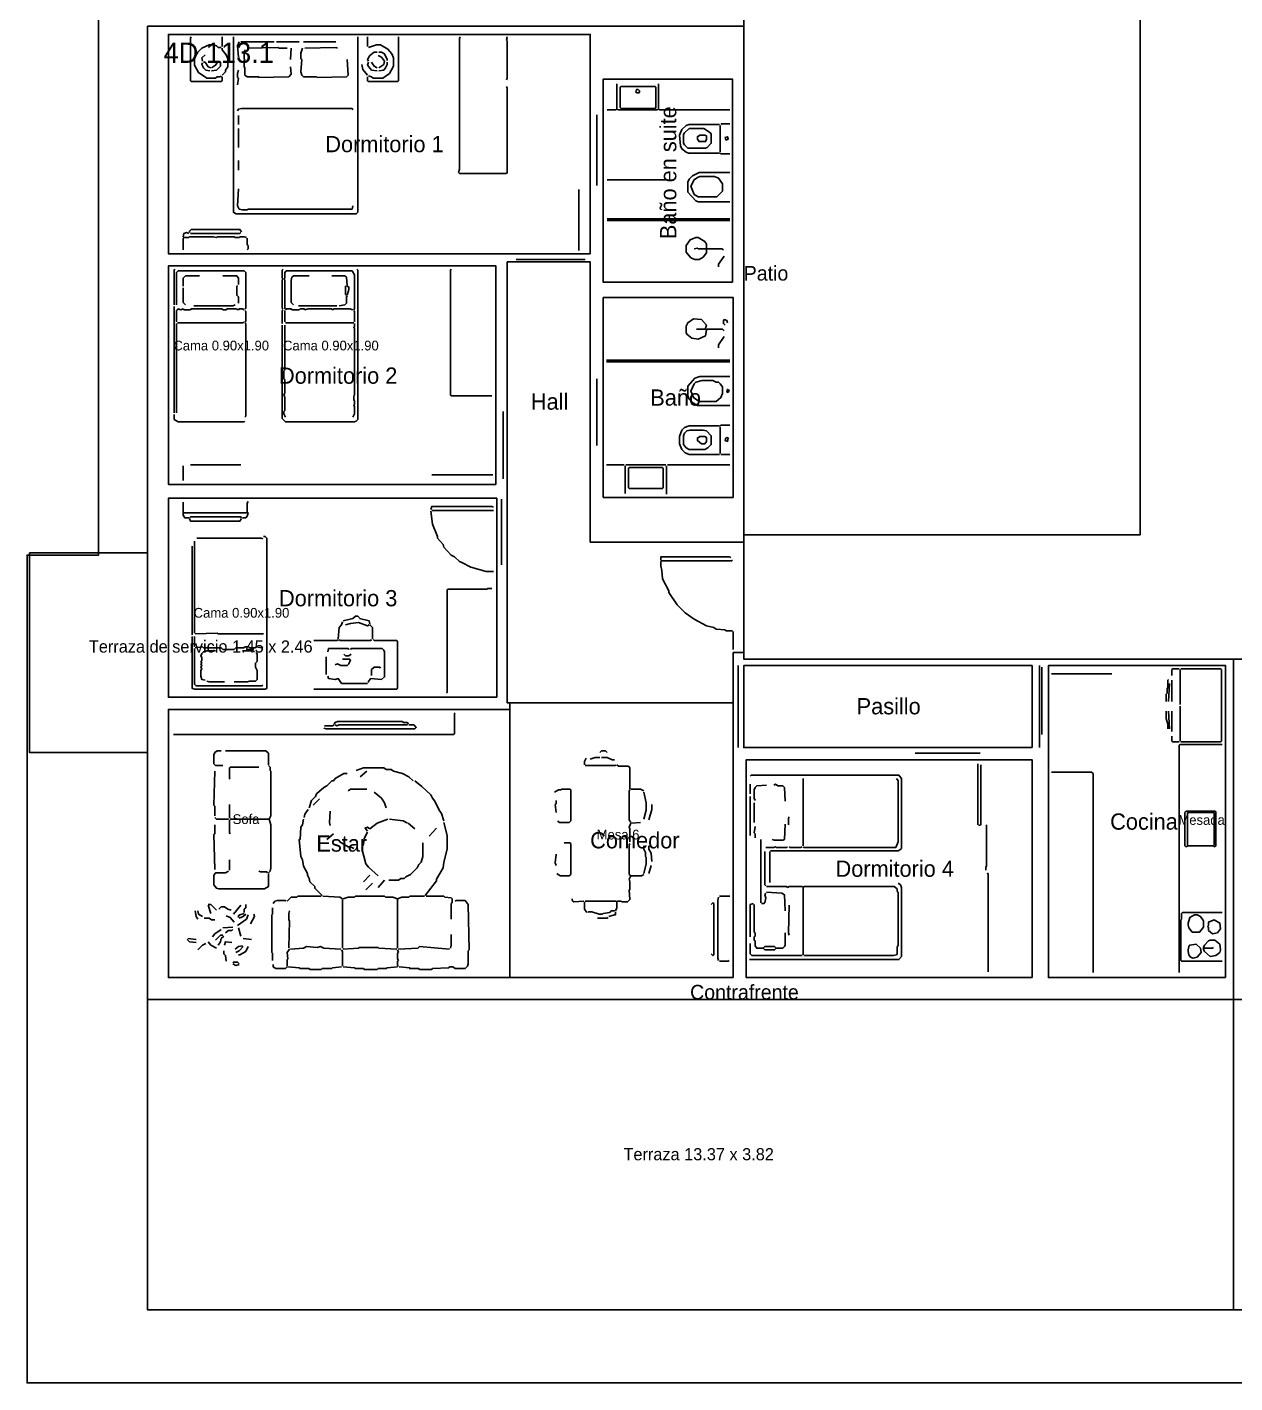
# Model space of a CAD drawing. Header units: metres. Extents: x 0 to 136, y 0 to 33.
# Drawn here: x 0 to 14.87, y 0 to 16.69 of the extents above; entities that cross this region are included whole.
import ezdxf

# ---------------------------------------------------------------- set-up
doc = ezdxf.new("R2010")
doc.units = ezdxf.units.M
for name, color, linetype in [('Trazo_Cotas', 9, 'Continuous'), ('Trazo_Entrada', 1, 'Continuous'), ('Trazo_Equipamiento', 8, 'Continuous'), ('Trazo_Estancias', 3, 'Continuous'), ('Trazo_Fachada', 30, 'Continuous'), ('Trazo_Pasillo', 9, 'Continuous'), ('Trazo_Patios', 3, 'Continuous'), ('Trazo_Puertas', 1, 'Continuous'), ('Trazo_Terreno', 7, 'Continuous'), ('Trazo_Unidad', 7, 'Continuous'), ('Trazo_Ventanas', 5, 'Continuous')]:
    doc.layers.add(name, color=color, linetype=linetype)

msp = doc.modelspace()

# ---------------------------------------------------------------- linework, layer by layer
at = {"layer": 'Trazo_Cotas'}
for points in [[(0.03, 10.22), (1.48, 10.22), (1.48, 7.76), (0.03, 7.76)], [(1.48, 4.72), (14.85, 4.72), (14.85, 0.9), (1.48, 0.9)], [(14.85, 4.72), (28.22, 4.72), (28.22, 0.9), (14.85, 0.9)]]:
    msp.add_lwpolyline(points, close=True, dxfattribs=at)
at = {"layer": 'Trazo_Entrada'}
msp.add_line((8.82, 10.17), (8.82, 9.27), dxfattribs=at)
at = {"layer": 'Trazo_Equipamiento', "color": 9}
for p, q in [((2.4, 16.45), (2.4, 16.57)), ((4.19, 16.57), (4.19, 16.45)), ((3.04, 16.51), (2.63, 16.51)), ((3.35, 16.51), (3.07, 16.51)), ((3.24, 16.29), (3.25, 16.43)), ((3.8, 16.51), (3.4, 16.51)), ((2.6, 15.6), (2.6, 15.49)), ((2.6, 15.21), (2.6, 15.44)), ((2.6, 15.05), (2.6, 14.93)), ((6.79, 14.69), (6.79, 13.94)), ((1.92, 14.09), (1.92, 13.95)), ((1.81, 11.94), (1.81, 13.25)), ((3.17, 13.06), (3.17, 13.2)), ((3.81, 13.26), (3.34, 13.26)), ((1.84, 13.04), (1.84, 11.94)), ((3.18, 13.05), (4.02, 13.05)), ((2.01, 11.3), (2.63, 11.3)), ((4.98, 11.18), (5.73, 11.18)), ((4.98, 10.74), (5.74, 10.74)), ((2.06, 9.23), (2.06, 10.36)), ((2.03, 10.3), (2.03, 9.21)), ((4.01, 9.41), (3.89, 9.38)), ((2.06, 9.19), (2.06, 9.06)), ((8.69, 9.25), (8.69, 9.03)), ((3.68, 8.94), (3.68, 8.72)), ((4.18, 7.53), (4.1, 7.46)), ((11.7, 7.62), (11.7, 6.87)), ((8.9, 7.37), (8.9, 7.25)), ((9.55, 7.44), (9.55, 6.61)), ((3.52, 7.11), (3.6, 7.19)), ((8.9, 6.74), (8.9, 7.22)), ((2.49, 7.12), (2.49, 6.95)), ((8.95, 6.9), (8.95, 7.14)), ((2.98, 6.94), (2.5, 6.94)), ((4.69, 6.89), (4.77, 6.82)), ((7.55, 6.9), (7.44, 6.89)), ((3.77, 6.76), (3.69, 6.69)), ((4.95, 6.73), (5.04, 6.83)), ((9.03, 6.69), (9.03, 5.91)), ((9.14, 6.16), (9.14, 6.54)), ((2.49, 6.44), (2.49, 6.31)), ((7.68, 6.37), (7.65, 6.27)), ((4.14, 6.17), (4.22, 6.25)), ((4.32, 6.1), (4.4, 6.19)), ((4.17, 6.07), (4.25, 6.15)), ((9.55, 5.27), (9.55, 6.1)), ((2.26, 5.78), (2.23, 5.88)), ((2.63, 5.88), (2.54, 5.77)), ((3.88, 5.95), (3.88, 5.35)), ((4.56, 5.96), (4.56, 5.35)), ((8.52, 5.99), (8.65, 5.99)), ((2.53, 5.61), (2.41, 5.6)), ((2.63, 5.5), (2.6, 5.6)), ((2.08, 5.46), (1.98, 5.47)), ((2.76, 5.46), (2.66, 5.47))]:
    msp.add_line(p, q, dxfattribs=at)
at = {"layer": 'Trazo_Equipamiento', "color": 8}
for p, q in [((7.26, 15.99), (7.26, 15.67)), ((7.77, 15.99), (7.77, 15.67)), ((7.14, 15.67), (7.25, 15.67)), ((7.76, 15.67), (7.27, 15.67)), ((7.78, 15.67), (8.65, 15.67)), ((8.53, 15.15), (8.53, 15.48)), ((7.88, 14.81), (7.14, 14.81)), ((7.14, 14.33), (8.65, 14.33)), ((7.14, 14.31), (8.65, 14.31)), ((8.34, 12.97), (8.24, 12.97)), ((7.13, 12.59), (8.65, 12.59)), ((7.13, 12.57), (8.65, 12.57)), ((8.53, 11.77), (8.53, 11.44)), ((8.65, 11.43), (8.54, 11.43)), ((7.13, 11.3), (7.35, 11.3)), ((7.36, 10.95), (7.36, 11.29)), ((7.37, 11.3), (7.86, 11.3)), ((7.87, 10.94), (7.87, 11.29)), ((7.88, 11.3), (8.65, 11.3)), ((13.35, 8.73), (12.61, 8.73)), ((14.19, 8.78), (14.19, 8.35)), ((14.05, 8.39), (14.06, 8.61)), ((14.09, 8.39), (14.09, 8.65)), ((14.06, 8.05), (14.05, 8.27)), ((14.09, 8.02), (14.09, 8.27)), ((14.19, 7.9), (14.19, 8.33)), ((14.29, 6.61), (14.6, 6.61))]:
    msp.add_line(p, q, dxfattribs=at)
at = {"layer": 'Trazo_Equipamiento', "color": 9}
for points in [[(2.02, 16.57), (2.01, 16.56), (2.01, 16.03), (2.02, 16.02), (2.39, 16.02), (2.4, 16.03), (2.4, 16.08)], [(2.54, 16.57), (2.54, 14.41), (2.57, 14.39), (4.05, 14.39), (4.07, 14.41), (4.07, 16.57)], [(4.57, 16.57), (4.57, 16.03), (4.56, 16.02), (4.2, 16.02), (4.19, 16.03), (4.19, 16.08)], [(5.33, 16.57), (5.32, 16.55), (5.32, 14.94), (5.31, 14.9), (5.32, 14.89), (5.9, 14.89), (5.91, 14.9), (5.91, 15.94), (5.9, 15.96)], [(5.9, 16.04), (5.91, 16.06), (5.91, 16.52), (5.9, 16.53), (5.91, 16.56), (5.9, 16.57)], [(2.39, 16.09), (2.38, 16.08), (2.34, 16.08), (2.32, 16.06), (2.21, 16.06), (2.11, 16.13), (2.06, 16.22), (2.06, 16.31), (2.1, 16.38), (2.15, 16.43), (2.24, 16.47), (2.29, 16.47), (2.33, 16.46), (2.35, 16.44), (2.39, 16.44)], [(2.4, 16.1), (2.44, 16.14), (2.44, 16.16), (2.47, 16.2), (2.47, 16.3), (2.45, 16.35), (2.4, 16.41), (2.4, 16.43)], [(2.6, 16.32), (2.59, 16.46), (2.61, 16.51)], [(2.68, 16.41), (2.67, 16.37), (2.67, 16.3), (2.68, 16.29), (2.67, 16.28), (2.67, 16.2), (2.68, 16.19), (2.68, 16.1), (2.71, 16.08), (2.85, 16.08), (2.85, 16.07), (3.22, 16.08), (3.25, 16.11), (3.24, 16.2)], [(3.2, 16.43), (3.1, 16.43), (3.09, 16.44), (2.71, 16.43)], [(3.39, 16.43), (3.37, 16.37), (3.37, 16.3), (3.38, 16.29), (3.37, 16.14), (3.38, 16.1), (3.4, 16.08), (3.56, 16.08), (3.57, 16.07), (3.93, 16.08), (3.95, 16.1), (3.94, 16.29)], [(3.82, 16.43), (3.8, 16.44), (3.42, 16.43)], [(4.2, 16.27), (4.19, 16.29), (4.22, 16.34), (4.27, 16.38), (4.31, 16.38)], [(4.2, 16.09), (4.24, 16.08), (4.26, 16.06), (4.38, 16.06), (4.46, 16.12), (4.51, 16.21), (4.51, 16.31), (4.49, 16.36), (4.44, 16.42), (4.35, 16.47), (4.3, 16.47), (4.2, 16.44)], [(4.33, 16.38), (4.36, 16.38), (4.4, 16.36), (4.43, 16.29), (4.43, 16.28)], [(2.19, 16.35), (2.15, 16.31), (2.16, 16.27)], [(2.16, 16.25), (2.15, 16.23), (2.17, 16.19), (2.2, 16.16), (2.25, 16.15)], [(2.17, 16.26), (2.19, 16.26), (2.23, 16.2), (2.26, 16.19)], [(2.27, 16.15), (2.33, 16.16), (2.38, 16.21), (2.38, 16.26), (2.35, 16.27), (2.32, 16.22), (2.27, 16.19)], [(4.12, 16.23), (4.13, 16.17), (4.19, 16.1)], [(4.31, 16.15), (4.24, 16.16), (4.19, 16.22), (4.2, 16.26)], [(4.31, 16.19), (4.27, 16.21), (4.24, 16.26)], [(4.32, 16.34), (4.36, 16.32), (4.4, 16.27)], [(4.4, 16.27), (4.39, 16.23), (4.33, 16.19)], [(4.33, 16.15), (4.39, 16.16), (4.41, 16.19), (4.43, 16.23), (4.43, 16.26)], [(2.6, 16.16), (2.59, 16.12), (2.59, 16.07), (2.6, 16.06), (2.59, 15.98)], [(4.01, 15.67), (4, 15.69), (2.64, 15.69), (2.6, 15.68), (2.59, 15.66)], [(4.01, 14.49), (4, 14.45), (2.72, 14.45), (2.71, 14.44), (2.65, 14.44), (2.61, 14.45), (2.59, 14.49), (2.6, 14.7)], [(2, 14.16), (2, 14.18), (2.02, 14.2), (2.62, 14.2), (2.64, 14.17)], [(1.92, 14.11), (1.93, 14.15), (1.96, 14.16), (1.99, 14.15)], [(2.7, 14.1), (2.67, 14.11), (2.62, 14.11), (2.61, 14.1), (2.56, 14.1), (2.55, 14.11), (2.34, 14.11), (2.33, 14.1), (2.29, 14.11), (2, 14.11), (1.99, 14.1), (1.92, 14.1)], [(2.01, 14.15), (2.62, 14.15), (2.63, 14.16)], [(2.71, 14.09), (2.71, 14.01), (2.72, 14), (2.72, 13.96), (2.71, 13.95)], [(1.82, 13.71), (1.81, 13.7), (1.81, 13.27)], [(2.68, 13.22), (2.69, 13.23), (2.69, 13.67), (2.67, 13.69), (1.86, 13.69), (1.84, 13.67), (1.84, 13.27)], [(3.15, 13.59), (3.14, 13.6), (3.14, 13.7), (3.15, 13.71)], [(4.06, 13.71), (4.07, 13.7), (4.07, 11.86), (4.05, 11.84), (4.03, 11.83), (3.18, 11.83), (3.14, 11.87), (3.14, 13.02)], [(4.02, 13.21), (4.03, 13.22), (4.03, 13.64), (4, 13.69), (3.19, 13.69), (3.17, 13.67), (3.17, 13.6), (3.16, 13.59)], [(5.22, 13.71), (5.21, 13.7), (5.21, 12.16), (5.22, 12.15), (5.72, 12.15)], [(2.12, 13.63), (1.95, 13.63), (1.92, 13.6), (1.92, 13.5)], [(2.6, 13.52), (2.6, 13.6), (2.58, 13.63), (2.41, 13.63)], [(3.15, 13.59), (3.14, 13.58), (3.14, 13.23), (3.15, 13.22)], [(3.16, 13.59), (3.17, 13.58), (3.17, 13.22)], [(3.47, 13.63), (3.28, 13.63), (3.26, 13.61), (3.25, 13.57), (3.25, 13.3), (3.28, 13.27)], [(3.94, 13.51), (3.93, 13.61), (3.91, 13.63), (3.75, 13.63)], [(1.95, 13.27), (1.92, 13.3), (1.92, 13.48)], [(2.6, 13.29), (2.6, 13.37), (2.58, 13.39), (2.58, 13.5), (2.59, 13.51)], [(3.94, 13.38), (3.93, 13.37), (3.93, 13.29), (3.91, 13.27), (3.84, 13.26)], [(3.93, 13.5), (3.92, 13.5), (3.92, 13.4), (3.93, 13.39)], [(3.94, 13.39), (3.96, 13.46), (3.96, 13.49), (3.94, 13.5)], [(1.84, 13.06), (1.84, 13.2), (1.85, 13.21)], [(2.67, 13.21), (2.65, 13.22), (2.61, 13.22), (2.6, 13.21), (2.57, 13.22), (2.46, 13.22), (2.45, 13.21), (2.41, 13.21), (2.4, 13.22), (2.02, 13.22), (2.01, 13.21), (1.93, 13.21), (1.92, 13.22), (1.89, 13.21), (1.86, 13.22), (1.85, 13.21)], [(2.56, 13.27), (2.53, 13.26), (2.05, 13.26)], [(2.68, 13.2), (2.69, 13.19), (2.69, 13.07), (2.68, 13.06)], [(3.15, 13.21), (3.14, 13.2), (3.14, 13.04)], [(3.18, 13.21), (3.19, 13.22), (3.25, 13.22), (3.26, 13.21), (3.35, 13.21), (3.36, 13.22), (3.41, 13.22), (3.42, 13.21), (3.46, 13.22), (3.75, 13.22), (3.76, 13.21), (3.78, 13.22), (3.97, 13.22), (4.01, 13.21)], [(4.03, 13.06), (4.03, 13.19), (4.02, 13.2)], [(2.67, 13.06), (2.66, 13.05), (1.85, 13.05)], [(2.68, 11.89), (2.69, 11.9), (2.69, 13.04), (2.68, 13.05)], [(3.17, 13.02), (3.17, 12.47), (3.16, 12.46), (3.16, 12.36), (3.17, 12.35), (3.17, 12.18), (3.16, 12.17), (3.17, 12.13), (3.17, 11.97), (3.16, 11.96), (3.16, 11.93), (3.18, 11.89)], [(4.01, 11.89), (4.03, 11.93), (4.03, 12.02), (4.02, 12.03), (4.03, 12.05), (4.03, 12.09), (4.02, 12.1), (4.02, 12.15), (4.03, 12.16), (4.03, 12.98), (4.02, 12.99), (4.03, 13), (4.03, 13.04)], [(1.81, 11.92), (1.81, 11.86), (1.86, 11.83), (2.67, 11.83), (2.68, 11.84)], [(1.92, 11.29), (1.92, 11.27), (1.92, 11.11)], [(2.72, 10.85), (2.71, 10.83), (2.71, 10.72)], [(1.92, 10.84), (1.92, 10.72), (1.92, 10.71)], [(2.71, 10.72), (2.7, 10.71), (1.92, 10.71)], [(1.99, 10.65), (1.94, 10.65), (1.92, 10.68), (1.92, 10.71)], [(2.71, 10.72), (2.72, 10.71), (2.71, 10.67), (2.69, 10.65), (2.65, 10.65)], [(5.74, 10.78), (5.72, 10.79), (4.98, 10.79), (4.97, 10.75)], [(4.97, 10.73), (4.99, 10.57), (5.05, 10.42), (5.05, 10.4), (5.12, 10.32), (5.13, 10.29), (5.22, 10.19), (5.26, 10.17), (5.32, 10.11), (5.35, 10.1), (5.46, 10.04), (5.65, 9.99), (5.74, 9.99)], [(2.64, 10.65), (2.63, 10.66), (2.01, 10.66), (2, 10.65)], [(2.64, 10.64), (2.62, 10.61), (2.01, 10.61), (2, 10.64)], [(2.91, 10.42), (2.93, 10.42), (2.95, 10.4), (2.95, 8.55), (2.93, 8.54), (2.06, 8.54), (2.04, 8.55), (2.03, 8.55), (2.03, 9.19)], [(2.9, 10.39), (2.88, 10.4), (2.09, 10.4)], [(7.8, 10.13), (7.8, 10.17), (8.64, 10.17), (8.66, 10.16)], [(7.8, 10.12), (8.67, 10.12), (8.68, 10.13)], [(8.68, 9.26), (8.6, 9.26), (8.59, 9.27), (8.48, 9.28), (8.45, 9.3), (8.36, 9.32), (8.21, 9.4), (8.1, 9.48), (8, 9.58), (7.9, 9.73), (7.9, 9.75), (7.82, 9.9), (7.81, 10), (7.8, 10.06), (7.8, 10.11)], [(5.16, 8.49), (5.17, 8.5), (5.17, 9.76), (5.18, 9.77), (5.66, 9.77), (5.67, 9.78), (5.72, 9.78)], [(3.83, 9.16), (3.84, 9.3), (3.87, 9.33), (3.88, 9.37)], [(4.21, 9.33), (4.19, 9.32), (4.08, 9.36), (3.98, 9.35), (3.92, 9.33)], [(4.01, 9.41), (4.04, 9.44), (4.07, 9.44), (4.09, 9.42)], [(4.09, 9.41), (4.21, 9.38), (4.22, 9.34)], [(2.91, 9.22), (2.35, 9.22), (2.34, 9.23), (2.07, 9.22)], [(4.25, 9.16), (4.25, 9.3), (4.22, 9.33)], [(2.9, 8.59), (2.89, 8.58), (2.08, 8.58), (2.06, 8.6), (2.06, 9.04)], [(2.55, 9.03), (2.41, 9.03), (2.39, 9.05), (2.17, 9.05), (2.16, 9.06), (2.07, 9.05)], [(2.55, 9.03), (2.57, 9.05), (2.67, 9.05), (2.68, 9.06), (2.73, 9.06), (2.74, 9.05), (2.81, 9.05), (2.82, 9.06), (2.89, 9.05), (2.9, 9.06)], [(4.26, 9.15), (4.27, 9.14), (4.55, 9.14), (4.56, 9.13), (4.56, 8.55), (4.55, 8.54), (3.53, 8.54)], [(3.83, 9.15), (3.82, 9.14), (3.53, 9.14)], [(3.96, 9.03), (3.95, 9.04), (3.71, 9.04), (3.7, 9)], [(3.84, 9.15), (3.85, 9.14), (4.23, 9.14), (4.24, 9.15)], [(4.2, 8.62), (4.2, 8.64), (4.23, 8.67), (4.36, 8.66), (4.4, 8.69), (4.4, 9), (4.39, 9.02), (4.37, 9.04), (3.99, 9.04), (3.98, 9.03)], [(2.32, 9.01), (2.21, 9.01), (2.17, 9), (2.15, 8.98), (2.14, 8.95), (2.15, 8.93), (2.15, 8.89), (2.14, 8.88), (2.15, 8.86), (2.14, 8.85), (2.15, 8.83), (2.14, 8.81), (2.15, 8.79), (2.14, 8.77), (2.14, 8.7), (2.15, 8.66), (2.19, 8.65)], [(2.82, 8.99), (2.83, 8.97), (2.83, 8.88), (2.81, 8.86), (2.81, 8.81), (2.83, 8.77), (2.83, 8.66), (2.81, 8.64), (2.73, 8.64), (2.72, 8.63), (2.55, 8.63)], [(2.8, 9), (2.78, 9.01), (2.65, 9.01)], [(3.79, 8.84), (3.82, 8.85), (3.86, 8.83), (3.94, 8.83), (3.96, 8.85), (3.98, 8.9)], [(3.88, 8.91), (3.97, 8.91), (3.98, 8.9)], [(3.99, 8.97), (3.96, 8.95), (3.92, 8.95), (3.9, 8.97)], [(4.19, 8.61), (3.87, 8.61), (3.83, 8.67), (3.79, 8.66), (3.71, 8.67), (3.7, 8.7)], [(4.24, 8.71), (4.24, 8.78), (4.27, 8.81), (4.34, 8.81), (4.35, 8.8)], [(2.43, 8.63), (2.24, 8.63), (2.21, 8.64)], [(1.8, 7.98), (5.25, 7.98), (5.26, 7.99), (5.26, 8.24), (5.27, 8.25)], [(3.65, 8.06), (3.68, 8.05), (4.77, 8.05), (4.79, 8.07), (4.76, 8.1), (4.7, 8.1)], [(3.66, 8.09), (3.76, 8.09), (3.78, 8.1)], [(3.78, 8.11), (3.79, 8.13), (3.82, 8.14), (4.62, 8.14), (4.63, 8.13), (4.68, 8.13), (4.69, 8.11)], [(3.79, 8.1), (3.81, 8.09), (3.84, 8.1), (4.68, 8.1)], [(2.41, 7.6), (2.32, 7.6), (2.3, 7.62), (2.3, 7.73), (2.31, 7.76), (2.34, 7.78), (2.39, 7.78)], [(2.97, 7.61), (2.97, 7.75), (2.94, 7.78), (2.44, 7.78)], [(6.86, 7.61), (6.86, 7.65), (6.88, 7.69)], [(7.05, 7.7), (6.99, 7.7), (6.93, 7.68)], [(7.05, 7.76), (7.07, 7.78), (7.12, 7.78), (7.14, 7.76)], [(7.23, 7.67), (7.2, 7.67), (7.14, 7.7), (7.07, 7.7)], [(2.31, 6.98), (2.31, 7.1), (2.3, 7.11), (2.31, 7.53)], [(2.49, 7.57), (2.5, 7.58), (2.85, 7.58)], [(2.49, 7.57), (2.49, 7.44), (2.5, 7.43)], [(2.98, 6.94), (3, 6.98), (3, 7.53), (2.99, 7.54), (2.99, 7.58), (2.97, 7.6)], [(4.05, 7.54), (4.14, 7.57), (4.39, 7.57), (4.42, 7.55), (4.48, 7.55), (4.51, 7.53), (4.62, 7.5), (4.7, 7.46), (4.75, 7.41)], [(7.25, 7.61), (7.24, 7.6), (6.87, 7.6)], [(7.42, 7.31), (7.42, 7.57), (7.4, 7.59), (7.28, 7.59), (7.26, 7.61)], [(11.74, 7.61), (11.74, 6.87), (11.71, 6.86)], [(3.47, 7.08), (3.5, 7.17), (3.55, 7.22), (3.56, 7.25), (3.65, 7.33), (3.69, 7.35), (3.75, 7.41), (3.77, 7.41), (3.79, 7.44), (3.9, 7.5), (3.94, 7.5)], [(5.13, 6.92), (5.1, 7.01), (5.07, 7.05), (5.02, 7.16), (4.99, 7.2), (4.97, 7.24), (4.86, 7.34), (4.77, 7.41)], [(9.15, 6.55), (10.72, 6.55), (10.74, 6.56), (10.76, 6.58), (10.76, 7.44), (10.73, 7.48), (8.91, 7.48), (8.9, 7.47)], [(9.1, 7.36), (8.98, 7.35), (8.96, 7.33), (8.95, 7.3), (8.95, 7.2), (8.96, 7.17)], [(9.33, 7.16), (9.32, 7.33), (9.3, 7.35), (9.24, 7.35), (9.21, 7.37), (9.19, 7.36)], [(10.7, 7.44), (10.72, 7.41), (10.72, 6.66), (10.69, 6.59), (9.56, 6.59), (9.55, 6.6)], [(3.95, 7.29), (3.98, 7.31), (4.18, 7.31)], [(4.27, 7.27), (4.36, 7.2), (4.4, 7.14), (4.42, 7.08)], [(6.53, 6.92), (6.55, 6.9), (6.67, 6.9), (6.69, 6.92), (6.69, 7.3), (6.68, 7.31), (6.58, 7.31), (6.57, 7.3), (6.54, 7.3), (6.49, 7.27)], [(7.42, 7.3), (7.41, 7.29), (7.41, 6.93), (7.43, 6.9)], [(7.59, 7.29), (7.55, 7.31), (7.43, 7.31)], [(7.59, 6.94), (7.62, 7.05), (7.62, 7.14), (7.59, 7.27)], [(3.41, 6.96), (3.42, 7), (3.46, 7.06)], [(3.73, 6.86), (3.72, 6.9), (3.73, 7.04)], [(6.51, 7.17), (6.51, 7.13), (6.5, 7.12), (6.51, 7.02)], [(7.69, 7.12), (7.69, 7.06), (7.65, 6.93)], [(2.31, 6.87), (2.31, 6.76), (2.3, 6.75), (2.31, 6.32)], [(2.31, 6.96), (2.33, 6.94), (2.48, 6.94)], [(2.5, 6.76), (2.49, 6.77), (2.49, 6.93)], [(2.98, 6.94), (3, 6.87), (3, 6.34), (2.99, 6.3), (2.97, 6.28)], [(3.54, 6.11), (3.48, 6.17), (3.47, 6.21), (3.45, 6.25), (3.45, 6.27), (3.4, 6.36), (3.39, 6.44), (3.37, 6.48), (3.35, 6.69), (3.36, 6.69), (3.37, 6.84), (3.39, 6.87), (3.4, 6.94)], [(4.22, 6.82), (4.31, 6.89), (4.44, 6.94)], [(4.46, 6.94), (4.63, 6.92), (4.68, 6.89)], [(5.13, 6.9), (5.17, 6.74), (5.17, 6.57), (5.13, 6.41)], [(7.42, 6.66), (7.42, 6.82), (7.41, 6.84), (7.43, 6.89)], [(8.96, 6.71), (8.96, 6.76), (8.95, 6.77), (8.96, 6.85)], [(9.33, 6.88), (9.32, 6.69), (9.3, 6.68), (9.2, 6.68), (9.17, 6.69)], [(9.38, 6.97), (9.37, 6.95), (9.37, 6.87)], [(11.81, 6.87), (11.81, 6.36), (11.8, 6.35), (11.8, 6.31)], [(3.82, 6.69), (3.85, 6.66), (3.95, 6.6), (3.98, 6.6), (4.02, 6.58)], [(4.12, 6.59), (4.14, 6.63), (4.15, 6.7), (4.19, 6.78)], [(4.19, 6.79), (4.16, 6.83), (4.19, 6.84), (4.22, 6.82)], [(4.32, 6.24), (4.2, 6.35), (4.17, 6.39), (4.12, 6.58)], [(4.87, 6.65), (4.87, 6.48), (4.85, 6.41), (4.82, 6.38), (4.8, 6.34), (4.72, 6.26), (4.66, 6.23), (4.64, 6.21), (4.6, 6.21), (4.57, 6.19), (4.45, 6.19)], [(6.51, 6.37), (6.5, 6.4), (6.51, 6.51)], [(6.52, 6.27), (6.56, 6.24), (6.67, 6.24), (6.69, 6.26), (6.69, 6.64), (6.68, 6.65), (6.61, 6.65)], [(7.43, 6.24), (7.41, 6.26), (7.41, 6.62), (7.42, 6.64)], [(7.59, 6.27), (7.62, 6.39), (7.62, 6.47), (7.61, 6.48), (7.61, 6.53), (7.59, 6.57), (7.59, 6.61)], [(7.65, 6.61), (7.65, 6.57), (7.68, 6.52), (7.69, 6.42)], [(9.09, 6.12), (9.08, 6.13), (9.08, 6.54)], [(9.36, 6.6), (9.35, 6.59), (9.22, 6.59), (9.21, 6.6), (9.19, 6.59), (9.09, 6.59)], [(9.38, 6.6), (9.39, 6.59), (9.52, 6.59), (9.54, 6.6)], [(4.9, 6), (5.04, 6.18), (5.04, 6.2), (5.12, 6.34), (5.13, 6.41)], [(2.48, 6.3), (2.44, 6.28), (2.32, 6.28), (2.31, 6.27), (2.3, 6.24), (2.3, 6.13), (2.33, 6.09), (2.36, 6.08), (2.92, 6.08), (2.97, 6.11), (2.97, 6.27)], [(2.96, 6.28), (2.95, 6.29), (2.87, 6.29), (2.86, 6.3), (2.85, 6.29)], [(7.43, 6.24), (7.41, 6.2), (7.42, 6.17), (7.42, 6.07), (7.41, 6.07), (7.42, 5.95), (7.39, 5.92), (7.32, 5.92), (7.31, 5.93), (7.27, 5.93), (7.26, 5.92)], [(7.59, 6.26), (7.56, 6.24), (7.43, 6.24)], [(11.82, 6.28), (11.83, 6.26), (11.83, 5.06)], [(3.54, 6.11), (3.54, 6.09), (3.63, 6)], [(8.89, 5.21), (10.73, 5.21), (10.76, 5.25), (10.76, 6.1), (10.75, 6.13), (10.72, 6.15)], [(9.09, 6.03), (9.08, 6.01), (9.09, 5.97), (9.08, 5.91), (9.07, 5.9), (9.04, 5.9)], [(9.1, 6.11), (9.35, 6.11), (9.36, 6.1), (9.38, 6.11), (9.54, 6.11), (9.55, 6.1)], [(9.33, 5.81), (9.32, 6.01), (9.29, 6.03), (9.1, 6.04)], [(9.56, 5.26), (10.66, 5.26), (10.7, 5.27), (10.71, 5.28), (10.71, 5.37), (10.72, 5.38), (10.72, 6.04), (10.71, 6.05), (10.71, 6.08), (10.67, 6.11), (9.56, 6.11), (9.55, 6.1)], [(2.33, 5.82), (2.26, 5.89), (2.23, 5.89)], [(2.51, 5.82), (2.47, 5.83), (2.43, 5.86), (2.39, 5.86), (2.36, 5.83)], [(2.69, 5.89), (2.69, 5.85), (2.67, 5.83), (2.67, 5.79)], [(3.02, 5.85), (3.02, 5.77), (3.01, 5.76), (3.01, 5.3), (3.02, 5.29), (3.02, 5.2)], [(3.03, 5.9), (3.05, 5.93), (3.08, 5.94), (3.18, 5.94), (3.19, 5.93)], [(3.62, 5.99), (3.33, 5.99), (3.32, 5.98), (3.25, 5.98), (3.2, 5.93)], [(3.64, 5.99), (3.85, 5.98), (3.88, 5.96)], [(4.56, 5.96), (4.5, 5.98), (4.41, 5.98), (4.4, 5.99), (4.04, 5.99), (4.03, 5.98), (3.95, 5.98), (3.89, 5.96)], [(4.56, 5.96), (4.61, 5.98), (4.7, 5.98), (4.71, 5.99), (4.89, 5.99)], [(5.27, 5.93), (5.28, 5.94), (5.39, 5.94), (5.43, 5.89), (5.44, 5.33), (5.43, 5.32), (5.43, 5.16), (5.42, 5.13), (5.39, 5.1), (5.27, 5.1), (5.24, 5.12), (5.2, 5.12), (5.19, 5.11), (4.99, 5.1), (4.98, 5.09), (4.83, 5.09), (4.82, 5.1), (4.71, 5.1), (4.71, 5.11), (4.58, 5.12)], [(4.91, 5.99), (5.13, 5.99), (5.14, 5.98), (5.22, 5.97), (5.23, 5.96), (5.23, 5.91), (5.22, 5.9), (5.22, 5.71)], [(6.71, 5.96), (6.71, 5.94), (6.73, 5.92), (6.85, 5.93)], [(6.86, 5.92), (6.86, 5.83), (6.89, 5.79)], [(6.87, 5.93), (7.25, 5.93), (7.26, 5.92)], [(7.24, 5.81), (7.26, 5.85), (7.26, 5.92)], [(8.42, 5.28), (8.44, 5.26), (8.45, 5.27), (8.45, 5.9), (8.44, 5.91), (8.42, 5.89)], [(8.51, 5.2), (8.5, 5.23), (8.5, 5.94), (8.51, 5.98)], [(8.94, 5.9), (8.9, 5.89), (8.9, 5.49)], [(9.06, 5.35), (8.98, 5.35), (8.96, 5.38), (8.96, 5.44), (8.95, 5.45), (8.95, 5.49), (8.96, 5.5), (8.96, 5.54), (8.95, 5.55), (8.95, 5.89)], [(9.38, 5.51), (9.37, 5.54), (9.38, 5.88)], [(2.1, 5.71), (2.08, 5.74), (2.07, 5.81)], [(2.16, 5.74), (2.11, 5.77), (2.1, 5.81)], [(2.18, 5.72), (2.24, 5.72), (2.27, 5.7), (2.31, 5.7)], [(2.55, 5.67), (2.5, 5.73), (2.45, 5.75)], [(2.72, 5.76), (2.7, 5.71), (2.59, 5.63)], [(2.6, 5.73), (2.6, 5.75), (2.62, 5.76), (2.67, 5.78)], [(2.61, 5.72), (2.66, 5.74), (2.69, 5.77)], [(2.79, 5.77), (2.8, 5.74), (2.75, 5.65)], [(3.23, 5.81), (3.22, 5.78), (3.22, 5.7), (3.23, 5.69), (3.22, 5.36), (3.23, 5.35)], [(6.9, 5.79), (6.91, 5.8), (6.95, 5.8), (7.04, 5.77), (7.08, 5.77), (7.09, 5.78), (7.17, 5.79), (7.19, 5.81), (7.23, 5.81)], [(7.02, 5.72), (7.14, 5.72), (7.15, 5.73)], [(7.24, 5.8), (7.24, 5.76), (7.23, 5.76), (7.16, 5.74)], [(2.39, 5.58), (2.31, 5.53), (2.28, 5.49)], [(2.32, 5.45), (2.38, 5.51), (2.41, 5.51)], [(2.44, 5.54), (2.48, 5.57), (2.52, 5.57), (2.53, 5.58)], [(5.21, 5.35), (5.22, 5.39), (5.22, 5.52)], [(9.33, 5.54), (9.33, 5.39), (9.32, 5.37), (9.3, 5.35), (9.22, 5.35)], [(2.08, 5.42), (2, 5.43), (1.97, 5.46)], [(2.2, 5.41), (2.16, 5.39), (2.1, 5.33)], [(2.33, 5.35), (2.26, 5.39), (2.23, 5.43)], [(2.35, 5.39), (2.38, 5.43), (2.39, 5.47), (2.42, 5.5)], [(2.52, 5.42), (2.44, 5.43), (2.43, 5.39)], [(2.65, 5.38), (2.6, 5.37), (2.56, 5.34)], [(2.57, 5.3), (2.61, 5.32), (2.66, 5.37)], [(2.6, 5.27), (2.62, 5.27), (2.69, 5.31), (2.72, 5.37)], [(3.86, 5.34), (3.65, 5.35), (3.61, 5.37), (3.57, 5.36), (3.44, 5.37), (3.4, 5.35), (3.24, 5.34)], [(3.89, 5.34), (4.08, 5.35), (4.09, 5.36), (4.32, 5.36), (4.33, 5.35), (4.55, 5.34)], [(4.57, 5.34), (4.81, 5.35), (4.83, 5.37), (5.2, 5.34)], [(9.54, 5.26), (8.92, 5.26), (8.9, 5.28), (8.9, 5.41)], [(9.06, 5.35), (9.08, 5.37), (9.2, 5.37), (9.22, 5.35)], [(9.06, 5.35), (9.08, 5.33), (9.2, 5.33), (9.22, 5.35)], [(2.45, 5.19), (2.44, 5.26), (2.42, 5.28), (2.42, 5.32)], [(2.61, 5.16), (2.59, 5.18), (2.54, 5.18), (2.53, 5.17)], [(3.2, 5.13), (3.2, 5.21), (3.21, 5.22), (3.2, 5.3), (3.23, 5.34)], [(3.88, 5.13), (3.88, 5.31), (3.87, 5.33)], [(4.57, 5.13), (4.56, 5.14), (4.56, 5.19), (4.57, 5.2), (4.56, 5.22), (4.56, 5.29), (4.57, 5.3), (4.56, 5.33)], [(8.52, 5.19), (8.63, 5.19), (8.64, 5.2)], [(2.53, 5.16), (2.57, 5.14), (2.61, 5.15)], [(3.2, 5.12), (3.18, 5.1), (3.06, 5.1), (3.03, 5.12), (3.03, 5.15)], [(3.87, 5.12), (3.76, 5.11), (3.75, 5.1), (3.63, 5.1), (3.62, 5.09), (3.48, 5.09), (3.47, 5.1), (3.36, 5.1), (3.35, 5.11), (3.21, 5.12)], [(3.89, 5.12), (4.03, 5.11), (4.04, 5.1), (4.14, 5.1), (4.15, 5.09), (4.31, 5.09), (4.32, 5.1), (4.42, 5.1), (4.43, 5.11), (4.56, 5.12)]]:
    msp.add_lwpolyline(points, dxfattribs=at)
at = {"layer": 'Trazo_Equipamiento', "color": 8}
for points in [[(7.74, 15.95), (7.73, 15.96), (7.31, 15.96), (7.3, 15.95), (7.3, 15.7), (7.31, 15.69), (7.73, 15.69), (7.74, 15.7)], [(7.51, 15.88), (7.49, 15.89), (7.5, 15.92), (7.52, 15.92), (7.54, 15.9), (7.53, 15.88)], [(8.15, 15.44), (8.09, 15.39), (8.08, 15.37), (8.08, 15.26), (8.09, 15.24), (8.13, 15.2), (8.35, 15.2), (8.37, 15.21), (8.42, 15.26), (8.42, 15.37), (8.41, 15.39), (8.33, 15.44)], [(8.36, 15.31), (8.36, 15.35), (8.34, 15.36), (8.28, 15.36), (8.25, 15.34), (8.25, 15.31), (8.27, 15.28), (8.35, 15.28)], [(8.59, 15.33), (8.62, 15.34), (8.63, 15.31), (8.6, 15.3)], [(8.56, 14.67), (8.56, 14.76), (8.51, 14.83), (8.46, 14.85), (8.28, 14.85), (8.25, 14.84), (8.21, 14.81), (8.17, 14.73), (8.21, 14.63), (8.26, 14.6), (8.49, 14.6)], [(8.36, 14.02), (8.34, 14.05), (8.26, 14.1), (8.23, 14.1), (8.16, 14.07), (8.11, 14), (8.11, 13.92), (8.17, 13.85), (8.22, 13.83), (8.27, 13.83), (8.32, 13.86), (8.36, 13.91)], [(8.36, 12.96), (8.35, 12.89), (8.26, 12.85), (8.18, 12.86), (8.12, 12.91), (8.11, 12.93), (8.11, 13.01), (8.13, 13.05), (8.2, 13.1), (8.3, 13.09), (8.36, 13.02), (8.35, 12.98)], [(8.56, 12.18), (8.56, 12.26), (8.53, 12.3), (8.51, 12.32), (8.48, 12.32), (8.44, 12.34), (8.31, 12.34), (8.23, 12.32), (8.21, 12.3), (8.17, 12.21), (8.2, 12.13), (8.27, 12.08), (8.48, 12.08), (8.54, 12.13)], [(8.63, 12.19), (8.64, 12.22), (8.62, 12.23), (8.61, 12.2)], [(8.11, 11.51), (8.08, 11.55), (8.08, 11.66), (8.09, 11.69), (8.12, 11.72), (8.16, 11.73), (8.32, 11.73), (8.36, 11.72), (8.42, 11.66), (8.42, 11.55), (8.38, 11.51), (8.34, 11.49), (8.15, 11.49)], [(8.28, 11.65), (8.34, 11.65), (8.36, 11.64), (8.36, 11.59), (8.34, 11.56), (8.3, 11.56), (8.25, 11.6), (8.25, 11.63)], [(8.6, 11.63), (8.61, 11.64), (8.63, 11.63), (8.62, 11.59), (8.59, 11.6)], [(7.41, 11.27), (7.4, 11.26), (7.4, 11.02), (7.41, 11.01), (7.82, 11.01), (7.83, 11.02), (7.83, 11.26), (7.82, 11.27)], [(14.29, 5.64), (14.3, 5.6), (14.34, 5.55), (14.43, 5.55), (14.48, 5.61), (14.48, 5.69), (14.44, 5.74), (14.4, 5.76), (14.37, 5.76), (14.31, 5.73), (14.29, 5.66)], [(14.54, 5.57), (14.59, 5.53), (14.65, 5.54), (14.69, 5.59), (14.68, 5.66), (14.61, 5.7), (14.54, 5.67), (14.54, 5.63), (14.53, 5.62), (14.54, 5.61)], [(14.29, 5.31), (14.3, 5.27), (14.32, 5.24), (14.35, 5.23), (14.4, 5.24), (14.45, 5.3), (14.44, 5.35), (14.39, 5.4), (14.31, 5.39), (14.3, 5.37), (14.29, 5.33)], [(14.48, 5.34), (14.49, 5.31), (14.56, 5.25), (14.63, 5.26), (14.68, 5.3), (14.69, 5.33), (14.68, 5.4), (14.62, 5.45), (14.56, 5.45), (14.54, 5.44), (14.49, 5.39), (14.48, 5.36)]]:
    msp.add_lwpolyline(points, close=True, dxfattribs=at)
for points in [[(8.52, 15.49), (8.15, 15.49), (8.11, 15.48), (8.06, 15.43), (8.03, 15.36), (8.04, 15.23), (8.06, 15.19), (8.11, 15.15), (8.14, 15.14), (8.52, 15.14)], [(8.54, 15.49), (8.55, 15.5), (8.65, 15.5)], [(8.65, 15.13), (8.54, 15.13), (8.53, 15.14)], [(8.65, 14.9), (8.27, 14.9), (8.19, 14.86), (8.15, 14.82), (8.13, 14.78), (8.13, 14.66), (8.23, 14.55), (8.26, 14.54), (8.65, 14.54)], [(8.35, 13.96), (8.26, 13.96), (8.25, 13.97), (8.21, 13.96)], [(8.57, 13.95), (8.55, 13.96), (8.37, 13.96)], [(8.58, 13.87), (8.51, 13.77), (8.51, 13.74)], [(8.62, 13.05), (8.61, 13.08), (8.58, 13.09), (8.57, 13.08), (8.57, 13.04), (8.59, 13.02)], [(8.37, 12.97), (8.56, 12.97), (8.58, 12.95)], [(8.58, 12.88), (8.51, 12.78), (8.51, 12.74)], [(8.65, 12.39), (8.28, 12.39), (8.22, 12.37), (8.13, 12.27), (8.13, 12.15), (8.15, 12.11), (8.2, 12.06), (8.25, 12.03), (8.65, 12.03)], [(8.52, 11.43), (8.15, 11.43), (8.1, 11.45), (8.06, 11.49), (8.03, 11.56), (8.03, 11.65), (8.06, 11.73), (8.09, 11.76), (8.15, 11.78), (8.52, 11.78)], [(8.53, 11.78), (8.54, 11.79), (8.65, 11.79)], [(14.09, 8.71), (14.09, 8.78), (14.1, 8.79), (14.18, 8.79)], [(14.2, 7.89), (14.69, 7.89), (14.7, 7.9), (14.7, 8.78), (14.69, 8.79), (14.2, 8.79)], [(14.05, 8.66), (14.04, 8.65), (14.04, 8.56), (14.03, 8.55), (14.03, 8.49), (14.02, 8.48), (14.02, 8.39)], [(14.02, 8.27), (14.02, 8.18), (14.04, 8.11), (14.04, 8.05)], [(14.18, 7.89), (14.1, 7.89), (14.09, 7.9), (14.09, 7.96)], [(14.18, 5.05), (14.18, 7.85), (14.19, 7.86), (14.71, 7.86)], [(12.61, 7.52), (13.1, 7.52), (13.12, 7.5), (13.12, 5.05)], [(14.61, 6.61), (14.61, 6.6), (14.63, 6.61), (14.63, 7.03), (14.62, 7.04), (14.27, 7.04), (14.25, 7.02), (14.25, 6.61), (14.26, 6.6), (14.29, 6.61)], [(14.61, 6.62), (14.61, 7.02), (14.29, 7.02), (14.28, 7.01), (14.28, 6.62), (14.29, 6.61)], [(14.71, 5.79), (14.22, 5.79), (14.21, 5.78), (14.21, 5.71), (14.2, 5.7), (14.2, 5.2), (14.21, 5.19), (14.71, 5.19)], [(14.6, 5.36), (14.59, 5.35), (14.49, 5.35)]]:
    msp.add_lwpolyline(points, dxfattribs=at)
at = {"layer": 'Trazo_Estancias', "color": 5}
for points in [[(6.93, 13.9), (6.93, 16.6), (1.74, 16.6), (1.74, 13.9)], [(5.77, 11.06), (5.77, 13.75), (1.74, 13.75), (1.74, 11.06)], [(5.78, 8.44), (5.78, 10.89), (1.74, 10.89), (1.74, 8.44)], [(12.37, 4.99), (12.37, 7.67), (8.85, 7.67), (8.85, 4.99)]]:
    msp.add_lwpolyline(points, close=True, dxfattribs=at)
at = {"layer": 'Trazo_Estancias', "color": 4}
for points in [[(8.68, 13.55), (8.68, 16.05), (7.09, 16.05), (7.09, 13.55)], [(8.69, 10.9), (8.69, 13.36), (7.09, 13.36), (7.09, 10.9)]]:
    msp.add_lwpolyline(points, close=True, dxfattribs=at)
at = {"layer": 'Trazo_Estancias', "color": 8}
for points in [[(8.69, 8.37), (8.69, 8.99), (8.82, 8.99), (8.82, 10.35), (6.93, 10.35), (6.93, 13.8), (5.91, 13.8), (5.91, 8.37)], [(12.37, 7.82), (12.37, 8.83), (8.82, 8.83), (8.82, 7.82)]]:
    msp.add_lwpolyline(points, close=True, dxfattribs=at)
at = {"layer": 'Trazo_Estancias', "color": 30}
msp.add_lwpolyline([(14.75, 4.99), (14.75, 8.83), (12.57, 8.83), (12.57, 4.99)], close=True, dxfattribs=at)
at = {"layer": 'Trazo_Estancias', "color": 40}
msp.add_lwpolyline([(8.69, 4.99), (8.69, 8.37), (5.94, 8.37), (5.94, 4.99)], close=True, dxfattribs=at)
at = {"layer": 'Trazo_Estancias', "color": 2}
msp.add_lwpolyline([(5.94, 4.99), (5.94, 8.29), (1.74, 8.29), (1.74, 4.99)], close=True, dxfattribs=at)
at = {"layer": 'Trazo_Fachada'}
for p, q in [((1.48, 4.72), (1.48, 16.68)), ((8.82, 16.68), (8.82, 10.46)), ((14.83, 4.72), (1.48, 4.72))]:
    msp.add_line(p, q, dxfattribs=at)
at = {"layer": 'Trazo_Pasillo'}
msp.add_lwpolyline([(8.82, 23.87), (20.88, 23.87), (20.88, 22.35), (15.08, 22.35), (15.08, 19.41), (20.88, 19.41), (20.88, 18.11), (15.08, 18.11), (15.08, 10.44), (20.88, 10.44), (20.88, 8.91), (8.82, 8.91), (8.82, 10.44), (13.7, 10.44), (13.7, 22.35), (8.82, 22.35)], close=True, dxfattribs=at)
at = {"layer": 'Trazo_Patios'}
msp.add_lwpolyline([(8.82, 22.35), (13.7, 22.35), (13.7, 10.44), (8.82, 10.44)], close=True, dxfattribs=at)
at = {"layer": 'Trazo_Puertas'}
for p, q in [((7.01, 15.61), (7.01, 14.74)), ((6.02, 13.83), (6.87, 13.83)), ((7.01, 12.36), (7.01, 11.54)), ((5.86, 11.96), (5.86, 11.13)), ((5.84, 10.88), (5.84, 10.07)), ((8.75, 8.83), (8.75, 7.82)), ((12.46, 8.83), (12.46, 7.82)), ((12.49, 8.81), (12.49, 7.98)), ((10.93, 7.75), (11.73, 7.75))]:
    msp.add_line(p, q, dxfattribs=at)
at = {"layer": 'Trazo_Terreno'}
msp.add_lwpolyline([(0, 32.74), (29.67, 32.74), (29.67, 23.37), (28.79, 23.37), (28.79, 10.18), (30.29, 10.18), (30.29, 0), (0, 0), (0, 10.19), (0.88, 10.19), (0.88, 23.37), (0, 23.37)], close=True, dxfattribs=at)
at = {"layer": 'Trazo_Unidad'}
for points in [[(1.48, 16.7), (8.82, 16.7), (8.82, 8.91), (14.85, 8.91), (14.85, 4.72), (1.48, 4.72)], [(20.88, 16.7), (28.22, 16.7), (28.22, 4.72), (14.85, 4.72), (14.85, 8.91), (20.88, 8.91)]]:
    msp.add_lwpolyline(points, close=True, dxfattribs=at)
at = {"layer": 'Trazo_Ventanas'}
for p, q in [((1.48, 13.96), (1.48, 16.56)), ((8.82, 14.2), (8.82, 13.72)), ((1.48, 11.12), (1.48, 13.62)), ((8.82, 13.21), (8.82, 12.71)), ((1.48, 8.7), (1.48, 10.85)), ((1.48, 5.05), (1.48, 7.28)), ((8.8, 4.72), (1.75, 4.72)), ((11.65, 4.72), (9.09, 4.72)), ((13.98, 4.72), (13.09, 4.72))]:
    msp.add_line(p, q, dxfattribs=at)

# ---------------------------------------------------------------- texts
at = {"layer": 'Trazo_Cotas'}
for s, p in [('Terraza de servicio 1.45 x 2.46', (0.76, 8.99)), ('Terraza 13.37 x 3.82', (7.34, 2.74))]:
    msp.add_text(s, height=0.15, dxfattribs=at).set_placement(p)
at = {"layer": 'Trazo_Equipamiento', "color": 8}
for s, p in [('Cama 0.90x1.90', (1.8, 12.71)), ('Cama 0.90x1.90', (3.15, 12.71)), ('Cama 0.90x1.90', (2.05, 9.42)), ('Sofa', (2.53, 6.88)), ('Mesada', (14.17, 6.87)), ('Mesa 6', (7.01, 6.69))]:
    msp.add_text(s, height=0.12, dxfattribs=at).set_placement(p)
at = {"layer": 'Trazo_Estancias', "color": 4}
msp.add_text('Baño en suite', height=0.2, rotation=90, dxfattribs=at).set_placement((7.99, 14.08))
at = {"layer": 'Trazo_Estancias', "color": 5}
for s, p in [('Dormitorio 1', (3.67, 15.15)), ('Dormitorio 2', (3.1, 12.3)), ('Dormitorio 3', (3.1, 9.56)), ('Dormitorio 4', (9.95, 6.23))]:
    msp.add_text(s, height=0.2, dxfattribs=at).set_placement(p)
at = {"layer": 'Trazo_Estancias', "color": 8}
for s, p in [('Hall', (6.2, 11.98)), ('Pasillo', (10.21, 8.23))]:
    msp.add_text(s, height=0.2, dxfattribs=at).set_placement(p)
at = {"layer": 'Trazo_Estancias', "color": 4}
msp.add_text('Baño', height=0.2, dxfattribs=at).set_placement((7.67, 12.03))
at = {"layer": 'Trazo_Estancias', "color": 30}
msp.add_text('Cocina', height=0.2, dxfattribs=at).set_placement((13.33, 6.81))
at = {"layer": 'Trazo_Estancias', "color": 2}
msp.add_text('Estar', height=0.2, dxfattribs=at).set_placement((3.56, 6.54))
at = {"layer": 'Trazo_Estancias', "color": 40}
msp.add_text('Comedor', height=0.2, dxfattribs=at).set_placement((6.93, 6.58))
at = {"layer": 'Trazo_Fachada'}
for s, p in [('Patio', (8.82, 13.57)), ('Contrafrente', (8.16, 4.72))]:
    msp.add_text(s, height=0.18, dxfattribs=at).set_placement(p)
at = {"layer": 'Trazo_Unidad'}
msp.add_text('4D 113.1', height=0.25, dxfattribs=at).set_placement((1.68, 16.25))

doc.saveas('drawing.dxf')
